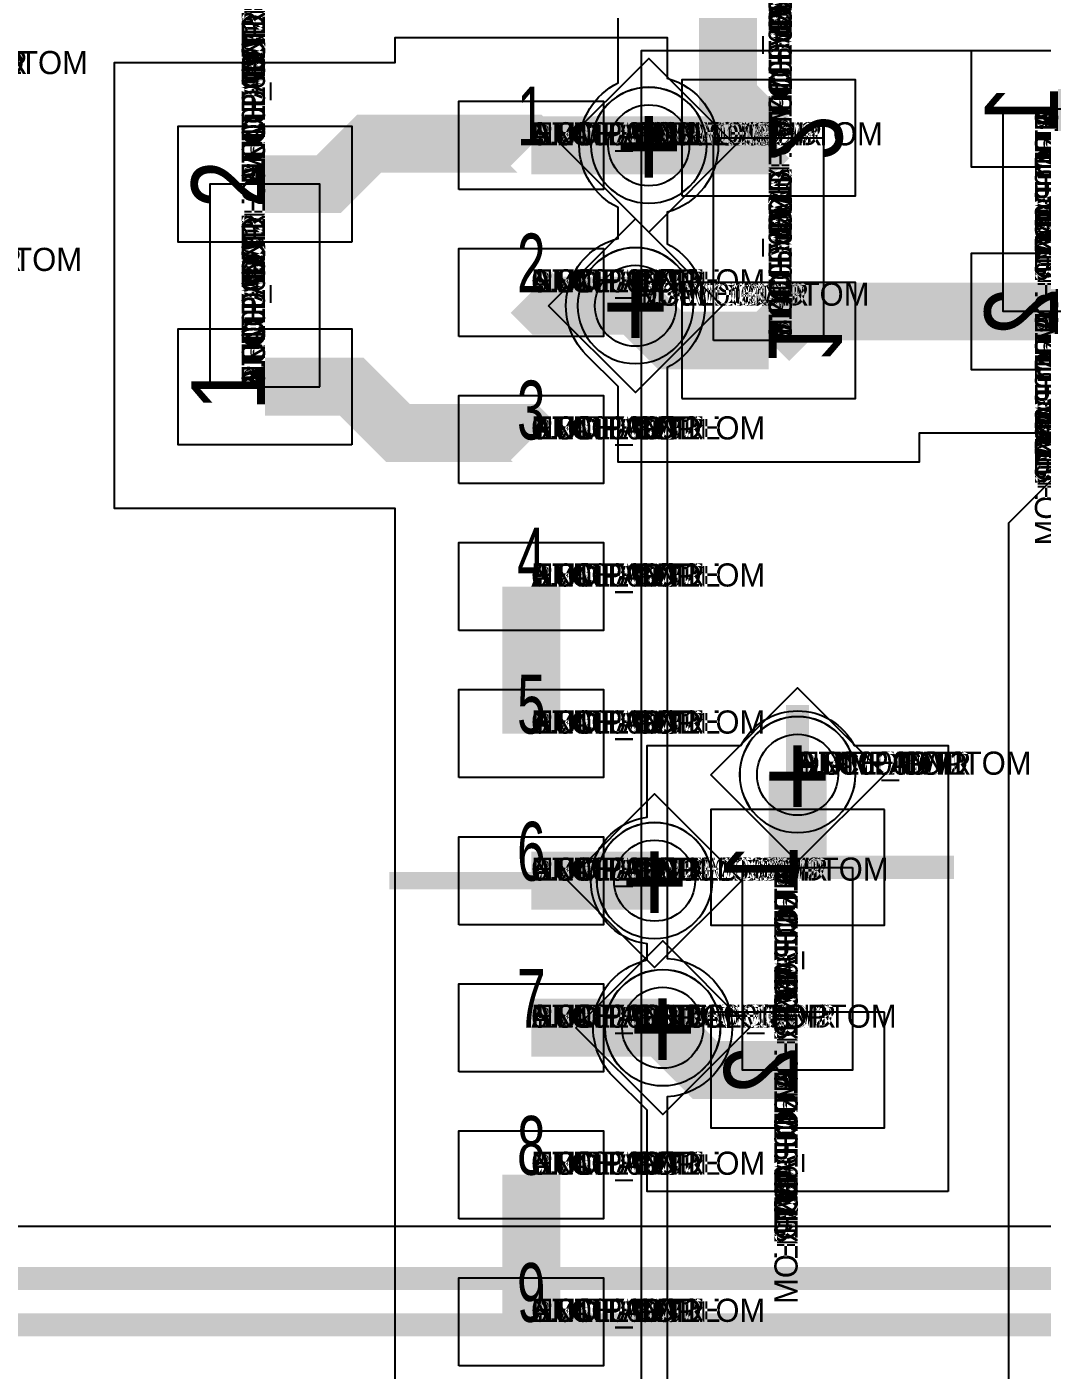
# Model space of a CAD drawing. Extents: x 0 to 323, y 0 to 320.
# Drawn here: x 60.11 to 68.88, y 242.41 to 254.01 of the extents above; entities that cross this region are included whole.
import ezdxf
from ezdxf.enums import TextEntityAlignment as Align

# ---------------------------------------------------------------- set-up
doc = ezdxf.new("R2010")
doc.units = 0
doc.header["$MEASUREMENT"] = 0
doc.layers.get('0').update_dxf_attribs({"linetype": 'CONTINUOUS'})
for name, color, linetype in [('CDN_FIGURES', 7, 'CONTINUOUS'), ('ETCH_BOTTOM', 7, 'CONTINUOUS'), ('ETCH_GND', 3, 'CONTINUOUS'), ('ETCH_INT1', 4, 'CONTINUOUS'), ('ETCH_INT2', 5, 'CONTINUOUS'), ('ETCH_PWR', 6, 'CONTINUOUS'), ('ETCH_TOP', 2, 'CONTINUOUS'), ('MANUFACTURING_NCLEGEND-1-6', 8, 'CONTINUOUS'), ('PACKAGE_GEOMETRY_ASSEMBLY_TOP', 11, 'CONTINUOUS'), ('PACKAGE_GEOMETRY_PIN_NUMBER', 9, 'CONTINUOUS')]:
    doc.layers.add(name, color=color, linetype=linetype)

# ---------------------------------------------------------------- blocks, each defined once
blk = doc.blocks.new('PAD_INFO')
for tag in ['SHAPE_TYPE', 'PAD_HEIGHT', 'PAD_LAYER', 'PAD_TYPE', 'PAD_WIDTH']:
    blk.add_attdef(tag, (0, 0), '', height=0.2)
at = {"flags": 2}
blk.add_attdef('CDN_TYPE', (0, 0), '', height=0.2, dxfattribs=at)
blk = doc.blocks.new('DRILL_INFO')
at = {"flags": 2}
blk.add_attdef('CDN_TYPE', (0, 0), '', height=0.2, dxfattribs=at)
for tag in ['FSHAPE', 'FCHAR', 'DRILL_HEIGHT', 'DIAMETER', 'PLATED', 'DRILL_WIDTH']:
    blk.add_attdef(tag, (0, 0), '', height=0.2)
blk = doc.blocks.new('VIA0700X0300')
at = {"layer": 'ETCH_BOTTOM'}
blk.add_circle((0, 0), 0.35, dxfattribs=at)
at = {"layer": 'ETCH_GND'}
blk.add_circle((0, 0), 0.35, dxfattribs=at)
at = {"layer": 'ETCH_INT1'}
blk.add_circle((0, 0), 0.35, dxfattribs=at)
at = {"layer": 'ETCH_INT2'}
blk.add_circle((0, 0), 0.35, dxfattribs=at)
at = {"layer": 'ETCH_PWR'}
blk.add_circle((0, 0), 0.35, dxfattribs=at)
at = {"layer": 'ETCH_TOP'}
blk.add_circle((0, 0), 0.35, dxfattribs=at)
ref = blk.add_blockref('PAD_INFO', (0, 0))
ref.add_attrib('PAD_LAYER', 'ETCH_TOP', (0, 0), dxfattribs={"height": 0.2})
ref.add_attrib('SHAPE_TYPE', 'NULL', (0, 0), dxfattribs={"height": 0.2})
ref.add_attrib('PAD_TYPE', 'ANTIPAD', (0, 0), dxfattribs={"height": 0.2})
ref.add_attrib('PAD_WIDTH', '0.000000', (0, 0), dxfattribs={"height": 0.2})
ref.add_attrib('PAD_HEIGHT', '0.000000', (0, 0), dxfattribs={"height": 0.2})
ref = blk.add_blockref('PAD_INFO', (0, 0))
ref.add_attrib('PAD_LAYER', 'ETCH_GND', (0, 0), dxfattribs={"height": 0.2})
ref.add_attrib('SHAPE_TYPE', 'NULL', (0, 0), dxfattribs={"height": 0.2})
ref.add_attrib('PAD_TYPE', 'ANTIPAD', (0, 0), dxfattribs={"height": 0.2})
ref.add_attrib('PAD_WIDTH', '0.000000', (0, 0), dxfattribs={"height": 0.2})
ref.add_attrib('PAD_HEIGHT', '0.000000', (0, 0), dxfattribs={"height": 0.2})
ref = blk.add_blockref('PAD_INFO', (0, 0))
ref.add_attrib('PAD_LAYER', 'ETCH_INT1', (0, 0), dxfattribs={"height": 0.2})
ref.add_attrib('SHAPE_TYPE', 'NULL', (0, 0), dxfattribs={"height": 0.2})
ref.add_attrib('PAD_TYPE', 'ANTIPAD', (0, 0), dxfattribs={"height": 0.2})
ref.add_attrib('PAD_WIDTH', '0.000000', (0, 0), dxfattribs={"height": 0.2})
ref.add_attrib('PAD_HEIGHT', '0.000000', (0, 0), dxfattribs={"height": 0.2})
ref = blk.add_blockref('PAD_INFO', (0, 0))
ref.add_attrib('PAD_LAYER', 'ETCH_INT2', (0, 0), dxfattribs={"height": 0.2})
ref.add_attrib('SHAPE_TYPE', 'NULL', (0, 0), dxfattribs={"height": 0.2})
ref.add_attrib('PAD_TYPE', 'ANTIPAD', (0, 0), dxfattribs={"height": 0.2})
ref.add_attrib('PAD_WIDTH', '0.000000', (0, 0), dxfattribs={"height": 0.2})
ref.add_attrib('PAD_HEIGHT', '0.000000', (0, 0), dxfattribs={"height": 0.2})
ref = blk.add_blockref('PAD_INFO', (0, 0))
ref.add_attrib('PAD_LAYER', 'ETCH_PWR', (0, 0), dxfattribs={"height": 0.2})
ref.add_attrib('SHAPE_TYPE', 'NULL', (0, 0), dxfattribs={"height": 0.2})
ref.add_attrib('PAD_TYPE', 'ANTIPAD', (0, 0), dxfattribs={"height": 0.2})
ref.add_attrib('PAD_WIDTH', '0.000000', (0, 0), dxfattribs={"height": 0.2})
ref.add_attrib('PAD_HEIGHT', '0.000000', (0, 0), dxfattribs={"height": 0.2})
ref = blk.add_blockref('PAD_INFO', (0, 0))
ref.add_attrib('PAD_LAYER', 'ETCH_BOTTOM', (0, 0), dxfattribs={"height": 0.2})
ref.add_attrib('SHAPE_TYPE', 'NULL', (0, 0), dxfattribs={"height": 0.2})
ref.add_attrib('PAD_TYPE', 'ANTIPAD', (0, 0), dxfattribs={"height": 0.2})
ref.add_attrib('PAD_WIDTH', '0.000000', (0, 0), dxfattribs={"height": 0.2})
ref.add_attrib('PAD_HEIGHT', '0.000000', (0, 0), dxfattribs={"height": 0.2})
ref = blk.add_blockref('PAD_INFO', (0, 0))
ref.add_attrib('PAD_LAYER', 'ETCH_TOP', (0, 0), dxfattribs={"height": 0.2})
ref.add_attrib('SHAPE_TYPE', 'NULL', (0, 0), dxfattribs={"height": 0.2})
ref.add_attrib('PAD_TYPE', 'THERMAL', (0, 0), dxfattribs={"height": 0.2})
ref.add_attrib('PAD_WIDTH', '0.000000', (0, 0), dxfattribs={"height": 0.2})
ref.add_attrib('PAD_HEIGHT', '0.000000', (0, 0), dxfattribs={"height": 0.2})
ref = blk.add_blockref('PAD_INFO', (0, 0))
ref.add_attrib('PAD_LAYER', 'ETCH_GND', (0, 0), dxfattribs={"height": 0.2})
ref.add_attrib('SHAPE_TYPE', 'NULL', (0, 0), dxfattribs={"height": 0.2})
ref.add_attrib('PAD_TYPE', 'THERMAL', (0, 0), dxfattribs={"height": 0.2})
ref.add_attrib('PAD_WIDTH', '0.000000', (0, 0), dxfattribs={"height": 0.2})
ref.add_attrib('PAD_HEIGHT', '0.000000', (0, 0), dxfattribs={"height": 0.2})
ref = blk.add_blockref('PAD_INFO', (0, 0))
ref.add_attrib('PAD_LAYER', 'ETCH_INT1', (0, 0), dxfattribs={"height": 0.2})
ref.add_attrib('SHAPE_TYPE', 'NULL', (0, 0), dxfattribs={"height": 0.2})
ref.add_attrib('PAD_TYPE', 'THERMAL', (0, 0), dxfattribs={"height": 0.2})
ref.add_attrib('PAD_WIDTH', '0.000000', (0, 0), dxfattribs={"height": 0.2})
ref.add_attrib('PAD_HEIGHT', '0.000000', (0, 0), dxfattribs={"height": 0.2})
ref = blk.add_blockref('PAD_INFO', (0, 0))
ref.add_attrib('PAD_LAYER', 'ETCH_INT2', (0, 0), dxfattribs={"height": 0.2})
ref.add_attrib('SHAPE_TYPE', 'NULL', (0, 0), dxfattribs={"height": 0.2})
ref.add_attrib('PAD_TYPE', 'THERMAL', (0, 0), dxfattribs={"height": 0.2})
ref.add_attrib('PAD_WIDTH', '0.000000', (0, 0), dxfattribs={"height": 0.2})
ref.add_attrib('PAD_HEIGHT', '0.000000', (0, 0), dxfattribs={"height": 0.2})
ref = blk.add_blockref('PAD_INFO', (0, 0))
ref.add_attrib('PAD_LAYER', 'ETCH_PWR', (0, 0), dxfattribs={"height": 0.2})
ref.add_attrib('SHAPE_TYPE', 'NULL', (0, 0), dxfattribs={"height": 0.2})
ref.add_attrib('PAD_TYPE', 'THERMAL', (0, 0), dxfattribs={"height": 0.2})
ref.add_attrib('PAD_WIDTH', '0.000000', (0, 0), dxfattribs={"height": 0.2})
ref.add_attrib('PAD_HEIGHT', '0.000000', (0, 0), dxfattribs={"height": 0.2})
ref = blk.add_blockref('PAD_INFO', (0, 0))
ref.add_attrib('PAD_LAYER', 'ETCH_BOTTOM', (0, 0), dxfattribs={"height": 0.2})
ref.add_attrib('SHAPE_TYPE', 'NULL', (0, 0), dxfattribs={"height": 0.2})
ref.add_attrib('PAD_TYPE', 'THERMAL', (0, 0), dxfattribs={"height": 0.2})
ref.add_attrib('PAD_WIDTH', '0.000000', (0, 0), dxfattribs={"height": 0.2})
ref.add_attrib('PAD_HEIGHT', '0.000000', (0, 0), dxfattribs={"height": 0.2})
ref = blk.add_blockref('PAD_INFO', (0, 0))
ref.add_attrib('PAD_LAYER', 'ETCH_TOP', (0, 0), dxfattribs={"height": 0.2})
ref.add_attrib('SHAPE_TYPE', 'CIRCLE', (0, 0), dxfattribs={"height": 0.2})
ref.add_attrib('PAD_TYPE', 'REGULAR', (0, 0), dxfattribs={"height": 0.2})
ref.add_attrib('PAD_WIDTH', '0.700000', (0, 0), dxfattribs={"height": 0.2})
ref.add_attrib('PAD_HEIGHT', '0.700000', (0, 0), dxfattribs={"height": 0.2})
ref = blk.add_blockref('PAD_INFO', (0, 0))
ref.add_attrib('PAD_LAYER', 'ETCH_GND', (0, 0), dxfattribs={"height": 0.2})
ref.add_attrib('SHAPE_TYPE', 'CIRCLE', (0, 0), dxfattribs={"height": 0.2})
ref.add_attrib('PAD_TYPE', 'REGULAR', (0, 0), dxfattribs={"height": 0.2})
ref.add_attrib('PAD_WIDTH', '0.700000', (0, 0), dxfattribs={"height": 0.2})
ref.add_attrib('PAD_HEIGHT', '0.700000', (0, 0), dxfattribs={"height": 0.2})
ref = blk.add_blockref('PAD_INFO', (0, 0))
ref.add_attrib('PAD_LAYER', 'ETCH_INT1', (0, 0), dxfattribs={"height": 0.2})
ref.add_attrib('SHAPE_TYPE', 'CIRCLE', (0, 0), dxfattribs={"height": 0.2})
ref.add_attrib('PAD_TYPE', 'REGULAR', (0, 0), dxfattribs={"height": 0.2})
ref.add_attrib('PAD_WIDTH', '0.700000', (0, 0), dxfattribs={"height": 0.2})
ref.add_attrib('PAD_HEIGHT', '0.700000', (0, 0), dxfattribs={"height": 0.2})
ref = blk.add_blockref('PAD_INFO', (0, 0))
ref.add_attrib('PAD_LAYER', 'ETCH_INT2', (0, 0), dxfattribs={"height": 0.2})
ref.add_attrib('SHAPE_TYPE', 'CIRCLE', (0, 0), dxfattribs={"height": 0.2})
ref.add_attrib('PAD_TYPE', 'REGULAR', (0, 0), dxfattribs={"height": 0.2})
ref.add_attrib('PAD_WIDTH', '0.700000', (0, 0), dxfattribs={"height": 0.2})
ref.add_attrib('PAD_HEIGHT', '0.700000', (0, 0), dxfattribs={"height": 0.2})
ref = blk.add_blockref('PAD_INFO', (0, 0))
ref.add_attrib('PAD_LAYER', 'ETCH_PWR', (0, 0), dxfattribs={"height": 0.2})
ref.add_attrib('SHAPE_TYPE', 'CIRCLE', (0, 0), dxfattribs={"height": 0.2})
ref.add_attrib('PAD_TYPE', 'REGULAR', (0, 0), dxfattribs={"height": 0.2})
ref.add_attrib('PAD_WIDTH', '0.700000', (0, 0), dxfattribs={"height": 0.2})
ref.add_attrib('PAD_HEIGHT', '0.700000', (0, 0), dxfattribs={"height": 0.2})
ref = blk.add_blockref('PAD_INFO', (0, 0))
ref.add_attrib('PAD_LAYER', 'ETCH_BOTTOM', (0, 0), dxfattribs={"height": 0.2})
ref.add_attrib('SHAPE_TYPE', 'CIRCLE', (0, 0), dxfattribs={"height": 0.2})
ref.add_attrib('PAD_TYPE', 'REGULAR', (0, 0), dxfattribs={"height": 0.2})
ref.add_attrib('PAD_WIDTH', '0.700000', (0, 0), dxfattribs={"height": 0.2})
ref.add_attrib('PAD_HEIGHT', '0.700000', (0, 0), dxfattribs={"height": 0.2})
ref = blk.add_blockref('DRILL_INFO', (0, 0))
ref.add_attrib('DIAMETER', '0.300000', (0, 0), dxfattribs={"height": 0.2})
ref.add_attrib('PLATED', 'PLATED', (0, 0), dxfattribs={"height": 0.2})
ref.add_attrib('FSHAPE', 'DIAMOND', (0, 0), dxfattribs={"height": 0.2})
ref.add_attrib('FCHAR', '+', (0, 0), dxfattribs={"height": 0.2})
ref.add_attrib('DRILL_WIDTH', '1.500000', (0, 0), dxfattribs={"height": 0.2})
ref.add_attrib('DRILL_HEIGHT', '1.500000', (0, 0), dxfattribs={"height": 0.2})
for tag in ['CDN_TYPE', 'PIN']:
    blk.add_attdef(tag, (0, 0), '', height=0.2)
at = {"flags": 2}
for tag in ['PSTKNAME', 'BBV']:
    blk.add_attdef(tag, (0, 0), '', height=0.2, dxfattribs=at)
blk = doc.blocks.new('FIGURE_DIAMOND')
at = {"layer": 'CDN_FIGURES'}
blk.add_lwpolyline([(-0.5, 0), (0, 0.5), (0.5, 0), (0, -0.5)], close=True, dxfattribs=at)
blk = doc.blocks.new('RC1000X1500TS')
at = {"layer": 'ETCH_TOP'}
blk.add_lwpolyline([(-0.5, -0.75), (-0.5, 0.75), (0.5, 0.75), (0.5, -0.75)], close=True, dxfattribs=at)
ref = blk.add_blockref('PAD_INFO', (0, 0))
ref.add_attrib('PAD_LAYER', 'ETCH_TOP', (0, 0), dxfattribs={"height": 0.2})
ref.add_attrib('SHAPE_TYPE', 'NULL', (0, 0), dxfattribs={"height": 0.2})
ref.add_attrib('PAD_TYPE', 'ANTIPAD', (0, 0), dxfattribs={"height": 0.2})
ref.add_attrib('PAD_WIDTH', '0.000000', (0, 0), dxfattribs={"height": 0.2})
ref.add_attrib('PAD_HEIGHT', '0.000000', (0, 0), dxfattribs={"height": 0.2})
ref = blk.add_blockref('PAD_INFO', (0, 0))
ref.add_attrib('PAD_LAYER', 'ETCH_GND', (0, 0), dxfattribs={"height": 0.2})
ref.add_attrib('SHAPE_TYPE', 'NULL', (0, 0), dxfattribs={"height": 0.2})
ref.add_attrib('PAD_TYPE', 'ANTIPAD', (0, 0), dxfattribs={"height": 0.2})
ref.add_attrib('PAD_WIDTH', '0.000000', (0, 0), dxfattribs={"height": 0.2})
ref.add_attrib('PAD_HEIGHT', '0.000000', (0, 0), dxfattribs={"height": 0.2})
ref = blk.add_blockref('PAD_INFO', (0, 0))
ref.add_attrib('PAD_LAYER', 'ETCH_INT1', (0, 0), dxfattribs={"height": 0.2})
ref.add_attrib('SHAPE_TYPE', 'NULL', (0, 0), dxfattribs={"height": 0.2})
ref.add_attrib('PAD_TYPE', 'ANTIPAD', (0, 0), dxfattribs={"height": 0.2})
ref.add_attrib('PAD_WIDTH', '0.000000', (0, 0), dxfattribs={"height": 0.2})
ref.add_attrib('PAD_HEIGHT', '0.000000', (0, 0), dxfattribs={"height": 0.2})
ref = blk.add_blockref('PAD_INFO', (0, 0))
ref.add_attrib('PAD_LAYER', 'ETCH_INT2', (0, 0), dxfattribs={"height": 0.2})
ref.add_attrib('SHAPE_TYPE', 'NULL', (0, 0), dxfattribs={"height": 0.2})
ref.add_attrib('PAD_TYPE', 'ANTIPAD', (0, 0), dxfattribs={"height": 0.2})
ref.add_attrib('PAD_WIDTH', '0.000000', (0, 0), dxfattribs={"height": 0.2})
ref.add_attrib('PAD_HEIGHT', '0.000000', (0, 0), dxfattribs={"height": 0.2})
ref = blk.add_blockref('PAD_INFO', (0, 0))
ref.add_attrib('PAD_LAYER', 'ETCH_PWR', (0, 0), dxfattribs={"height": 0.2})
ref.add_attrib('SHAPE_TYPE', 'NULL', (0, 0), dxfattribs={"height": 0.2})
ref.add_attrib('PAD_TYPE', 'ANTIPAD', (0, 0), dxfattribs={"height": 0.2})
ref.add_attrib('PAD_WIDTH', '0.000000', (0, 0), dxfattribs={"height": 0.2})
ref.add_attrib('PAD_HEIGHT', '0.000000', (0, 0), dxfattribs={"height": 0.2})
ref = blk.add_blockref('PAD_INFO', (0, 0))
ref.add_attrib('PAD_LAYER', 'ETCH_BOTTOM', (0, 0), dxfattribs={"height": 0.2})
ref.add_attrib('SHAPE_TYPE', 'NULL', (0, 0), dxfattribs={"height": 0.2})
ref.add_attrib('PAD_TYPE', 'ANTIPAD', (0, 0), dxfattribs={"height": 0.2})
ref.add_attrib('PAD_WIDTH', '0.000000', (0, 0), dxfattribs={"height": 0.2})
ref.add_attrib('PAD_HEIGHT', '0.000000', (0, 0), dxfattribs={"height": 0.2})
ref = blk.add_blockref('PAD_INFO', (0, 0))
ref.add_attrib('PAD_LAYER', 'ETCH_TOP', (0, 0), dxfattribs={"height": 0.2})
ref.add_attrib('SHAPE_TYPE', 'NULL', (0, 0), dxfattribs={"height": 0.2})
ref.add_attrib('PAD_TYPE', 'THERMAL', (0, 0), dxfattribs={"height": 0.2})
ref.add_attrib('PAD_WIDTH', '0.000000', (0, 0), dxfattribs={"height": 0.2})
ref.add_attrib('PAD_HEIGHT', '0.000000', (0, 0), dxfattribs={"height": 0.2})
ref = blk.add_blockref('PAD_INFO', (0, 0))
ref.add_attrib('PAD_LAYER', 'ETCH_GND', (0, 0), dxfattribs={"height": 0.2})
ref.add_attrib('SHAPE_TYPE', 'NULL', (0, 0), dxfattribs={"height": 0.2})
ref.add_attrib('PAD_TYPE', 'THERMAL', (0, 0), dxfattribs={"height": 0.2})
ref.add_attrib('PAD_WIDTH', '0.000000', (0, 0), dxfattribs={"height": 0.2})
ref.add_attrib('PAD_HEIGHT', '0.000000', (0, 0), dxfattribs={"height": 0.2})
ref = blk.add_blockref('PAD_INFO', (0, 0))
ref.add_attrib('PAD_LAYER', 'ETCH_INT1', (0, 0), dxfattribs={"height": 0.2})
ref.add_attrib('SHAPE_TYPE', 'NULL', (0, 0), dxfattribs={"height": 0.2})
ref.add_attrib('PAD_TYPE', 'THERMAL', (0, 0), dxfattribs={"height": 0.2})
ref.add_attrib('PAD_WIDTH', '0.000000', (0, 0), dxfattribs={"height": 0.2})
ref.add_attrib('PAD_HEIGHT', '0.000000', (0, 0), dxfattribs={"height": 0.2})
ref = blk.add_blockref('PAD_INFO', (0, 0))
ref.add_attrib('PAD_LAYER', 'ETCH_INT2', (0, 0), dxfattribs={"height": 0.2})
ref.add_attrib('SHAPE_TYPE', 'NULL', (0, 0), dxfattribs={"height": 0.2})
ref.add_attrib('PAD_TYPE', 'THERMAL', (0, 0), dxfattribs={"height": 0.2})
ref.add_attrib('PAD_WIDTH', '0.000000', (0, 0), dxfattribs={"height": 0.2})
ref.add_attrib('PAD_HEIGHT', '0.000000', (0, 0), dxfattribs={"height": 0.2})
ref = blk.add_blockref('PAD_INFO', (0, 0))
ref.add_attrib('PAD_LAYER', 'ETCH_PWR', (0, 0), dxfattribs={"height": 0.2})
ref.add_attrib('SHAPE_TYPE', 'NULL', (0, 0), dxfattribs={"height": 0.2})
ref.add_attrib('PAD_TYPE', 'THERMAL', (0, 0), dxfattribs={"height": 0.2})
ref.add_attrib('PAD_WIDTH', '0.000000', (0, 0), dxfattribs={"height": 0.2})
ref.add_attrib('PAD_HEIGHT', '0.000000', (0, 0), dxfattribs={"height": 0.2})
ref = blk.add_blockref('PAD_INFO', (0, 0))
ref.add_attrib('PAD_LAYER', 'ETCH_BOTTOM', (0, 0), dxfattribs={"height": 0.2})
ref.add_attrib('SHAPE_TYPE', 'NULL', (0, 0), dxfattribs={"height": 0.2})
ref.add_attrib('PAD_TYPE', 'THERMAL', (0, 0), dxfattribs={"height": 0.2})
ref.add_attrib('PAD_WIDTH', '0.000000', (0, 0), dxfattribs={"height": 0.2})
ref.add_attrib('PAD_HEIGHT', '0.000000', (0, 0), dxfattribs={"height": 0.2})
ref = blk.add_blockref('PAD_INFO', (0, 0))
ref.add_attrib('PAD_LAYER', 'ETCH_GND', (0, 0), dxfattribs={"height": 0.2})
ref.add_attrib('SHAPE_TYPE', 'NULL', (0, 0), dxfattribs={"height": 0.2})
ref.add_attrib('PAD_TYPE', 'REGULAR', (0, 0), dxfattribs={"height": 0.2})
ref.add_attrib('PAD_WIDTH', '0.000000', (0, 0), dxfattribs={"height": 0.2})
ref.add_attrib('PAD_HEIGHT', '0.000000', (0, 0), dxfattribs={"height": 0.2})
ref = blk.add_blockref('PAD_INFO', (0, 0))
ref.add_attrib('PAD_LAYER', 'ETCH_INT1', (0, 0), dxfattribs={"height": 0.2})
ref.add_attrib('SHAPE_TYPE', 'NULL', (0, 0), dxfattribs={"height": 0.2})
ref.add_attrib('PAD_TYPE', 'REGULAR', (0, 0), dxfattribs={"height": 0.2})
ref.add_attrib('PAD_WIDTH', '0.000000', (0, 0), dxfattribs={"height": 0.2})
ref.add_attrib('PAD_HEIGHT', '0.000000', (0, 0), dxfattribs={"height": 0.2})
ref = blk.add_blockref('PAD_INFO', (0, 0))
ref.add_attrib('PAD_LAYER', 'ETCH_INT2', (0, 0), dxfattribs={"height": 0.2})
ref.add_attrib('SHAPE_TYPE', 'NULL', (0, 0), dxfattribs={"height": 0.2})
ref.add_attrib('PAD_TYPE', 'REGULAR', (0, 0), dxfattribs={"height": 0.2})
ref.add_attrib('PAD_WIDTH', '0.000000', (0, 0), dxfattribs={"height": 0.2})
ref.add_attrib('PAD_HEIGHT', '0.000000', (0, 0), dxfattribs={"height": 0.2})
ref = blk.add_blockref('PAD_INFO', (0, 0))
ref.add_attrib('PAD_LAYER', 'ETCH_PWR', (0, 0), dxfattribs={"height": 0.2})
ref.add_attrib('SHAPE_TYPE', 'NULL', (0, 0), dxfattribs={"height": 0.2})
ref.add_attrib('PAD_TYPE', 'REGULAR', (0, 0), dxfattribs={"height": 0.2})
ref.add_attrib('PAD_WIDTH', '0.000000', (0, 0), dxfattribs={"height": 0.2})
ref.add_attrib('PAD_HEIGHT', '0.000000', (0, 0), dxfattribs={"height": 0.2})
ref = blk.add_blockref('PAD_INFO', (0, 0))
ref.add_attrib('PAD_LAYER', 'ETCH_BOTTOM', (0, 0), dxfattribs={"height": 0.2})
ref.add_attrib('SHAPE_TYPE', 'NULL', (0, 0), dxfattribs={"height": 0.2})
ref.add_attrib('PAD_TYPE', 'REGULAR', (0, 0), dxfattribs={"height": 0.2})
ref.add_attrib('PAD_WIDTH', '0.000000', (0, 0), dxfattribs={"height": 0.2})
ref.add_attrib('PAD_HEIGHT', '0.000000', (0, 0), dxfattribs={"height": 0.2})
ref = blk.add_blockref('DRILL_INFO', (0, 0))
ref.add_attrib('DIAMETER', '0.000000', (0, 0), dxfattribs={"height": 0.2})
ref.add_attrib('PLATED', 'PLATED', (0, 0), dxfattribs={"height": 0.2})
ref.add_attrib('FSHAPE', 'NULL', (0, 0), dxfattribs={"height": 0.2})
ref.add_attrib('DRILL_WIDTH', '0.000000', (0, 0), dxfattribs={"height": 0.2})
ref.add_attrib('DRILL_HEIGHT', '0.000000', (0, 0), dxfattribs={"height": 0.2})
ref = blk.add_blockref('PAD_INFO', (0, 0))
ref.add_attrib('PAD_LAYER', 'ETCH_TOP', (0, 0), dxfattribs={"height": 0.2})
ref.add_attrib('SHAPE_TYPE', 'RECTANGLE', (0, 0), dxfattribs={"height": 0.2})
ref.add_attrib('PAD_TYPE', 'REGULAR', (0, 0), dxfattribs={"height": 0.2})
ref.add_attrib('PAD_WIDTH', '1.000000', (0, 0), dxfattribs={"height": 0.2})
ref.add_attrib('PAD_HEIGHT', '1.500000', (0, 0), dxfattribs={"height": 0.2})
for tag in ['CDN_TYPE', 'PIN']:
    blk.add_attdef(tag, (0, 0), '', height=0.2)
at = {"flags": 2}
for tag in ['PSTKNAME', 'BBV']:
    blk.add_attdef(tag, (0, 0), '', height=0.2, dxfattribs=at)
blk = doc.blocks.new('F56')
at = {"layer": 'PACKAGE_GEOMETRY_ASSEMBLY_TOP'}
blk.add_lwpolyline([(0, -0.475), (1.75, -0.475), (1.75, 0.475), (0, 0.475)], close=True, dxfattribs=at)
at = {"layer": 'ETCH_TOP'}
ref = blk.add_blockref('RC1000X1500TS', (0, 0), dxfattribs=at)
ref.add_attrib('CDN_TYPE', 'PIN', (0, 0), dxfattribs={"height": 0.2})
ref.add_attrib('PIN', '1', (0, 0), dxfattribs={"height": 0.2})
ref = blk.add_blockref('RC1000X1500TS', (1.75, 0), dxfattribs=at)
ref.add_attrib('CDN_TYPE', 'PIN', (0, 0), dxfattribs={"height": 0.2})
ref.add_attrib('PIN', '2', (0, 0), dxfattribs={"height": 0.2})
at = {"flags": 2}
for tag in ['SYMBOL_TYPE', 'CDN_TYPE', 'REFDES']:
    blk.add_attdef(tag, (0, 0), '', height=0.2, dxfattribs=at)
blk = doc.blocks.new('RC1250X0760TS')
at = {"layer": 'ETCH_TOP'}
blk.add_lwpolyline([(-0.625, -0.38), (-0.625, 0.38), (0.625, 0.38), (0.625, -0.38)], close=True, dxfattribs=at)
ref = blk.add_blockref('PAD_INFO', (0, 0))
ref.add_attrib('PAD_LAYER', 'ETCH_TOP', (0, 0), dxfattribs={"height": 0.2})
ref.add_attrib('SHAPE_TYPE', 'NULL', (0, 0), dxfattribs={"height": 0.2})
ref.add_attrib('PAD_TYPE', 'ANTIPAD', (0, 0), dxfattribs={"height": 0.2})
ref.add_attrib('PAD_WIDTH', '0.000000', (0, 0), dxfattribs={"height": 0.2})
ref.add_attrib('PAD_HEIGHT', '0.000000', (0, 0), dxfattribs={"height": 0.2})
ref = blk.add_blockref('PAD_INFO', (0, 0))
ref.add_attrib('PAD_LAYER', 'ETCH_GND', (0, 0), dxfattribs={"height": 0.2})
ref.add_attrib('SHAPE_TYPE', 'NULL', (0, 0), dxfattribs={"height": 0.2})
ref.add_attrib('PAD_TYPE', 'ANTIPAD', (0, 0), dxfattribs={"height": 0.2})
ref.add_attrib('PAD_WIDTH', '0.000000', (0, 0), dxfattribs={"height": 0.2})
ref.add_attrib('PAD_HEIGHT', '0.000000', (0, 0), dxfattribs={"height": 0.2})
ref = blk.add_blockref('PAD_INFO', (0, 0))
ref.add_attrib('PAD_LAYER', 'ETCH_INT1', (0, 0), dxfattribs={"height": 0.2})
ref.add_attrib('SHAPE_TYPE', 'NULL', (0, 0), dxfattribs={"height": 0.2})
ref.add_attrib('PAD_TYPE', 'ANTIPAD', (0, 0), dxfattribs={"height": 0.2})
ref.add_attrib('PAD_WIDTH', '0.000000', (0, 0), dxfattribs={"height": 0.2})
ref.add_attrib('PAD_HEIGHT', '0.000000', (0, 0), dxfattribs={"height": 0.2})
ref = blk.add_blockref('PAD_INFO', (0, 0))
ref.add_attrib('PAD_LAYER', 'ETCH_INT2', (0, 0), dxfattribs={"height": 0.2})
ref.add_attrib('SHAPE_TYPE', 'NULL', (0, 0), dxfattribs={"height": 0.2})
ref.add_attrib('PAD_TYPE', 'ANTIPAD', (0, 0), dxfattribs={"height": 0.2})
ref.add_attrib('PAD_WIDTH', '0.000000', (0, 0), dxfattribs={"height": 0.2})
ref.add_attrib('PAD_HEIGHT', '0.000000', (0, 0), dxfattribs={"height": 0.2})
ref = blk.add_blockref('PAD_INFO', (0, 0))
ref.add_attrib('PAD_LAYER', 'ETCH_PWR', (0, 0), dxfattribs={"height": 0.2})
ref.add_attrib('SHAPE_TYPE', 'NULL', (0, 0), dxfattribs={"height": 0.2})
ref.add_attrib('PAD_TYPE', 'ANTIPAD', (0, 0), dxfattribs={"height": 0.2})
ref.add_attrib('PAD_WIDTH', '0.000000', (0, 0), dxfattribs={"height": 0.2})
ref.add_attrib('PAD_HEIGHT', '0.000000', (0, 0), dxfattribs={"height": 0.2})
ref = blk.add_blockref('PAD_INFO', (0, 0))
ref.add_attrib('PAD_LAYER', 'ETCH_BOTTOM', (0, 0), dxfattribs={"height": 0.2})
ref.add_attrib('SHAPE_TYPE', 'NULL', (0, 0), dxfattribs={"height": 0.2})
ref.add_attrib('PAD_TYPE', 'ANTIPAD', (0, 0), dxfattribs={"height": 0.2})
ref.add_attrib('PAD_WIDTH', '0.000000', (0, 0), dxfattribs={"height": 0.2})
ref.add_attrib('PAD_HEIGHT', '0.000000', (0, 0), dxfattribs={"height": 0.2})
ref = blk.add_blockref('PAD_INFO', (0, 0))
ref.add_attrib('PAD_LAYER', 'ETCH_TOP', (0, 0), dxfattribs={"height": 0.2})
ref.add_attrib('SHAPE_TYPE', 'NULL', (0, 0), dxfattribs={"height": 0.2})
ref.add_attrib('PAD_TYPE', 'THERMAL', (0, 0), dxfattribs={"height": 0.2})
ref.add_attrib('PAD_WIDTH', '0.000000', (0, 0), dxfattribs={"height": 0.2})
ref.add_attrib('PAD_HEIGHT', '0.000000', (0, 0), dxfattribs={"height": 0.2})
ref = blk.add_blockref('PAD_INFO', (0, 0))
ref.add_attrib('PAD_LAYER', 'ETCH_GND', (0, 0), dxfattribs={"height": 0.2})
ref.add_attrib('SHAPE_TYPE', 'NULL', (0, 0), dxfattribs={"height": 0.2})
ref.add_attrib('PAD_TYPE', 'THERMAL', (0, 0), dxfattribs={"height": 0.2})
ref.add_attrib('PAD_WIDTH', '0.000000', (0, 0), dxfattribs={"height": 0.2})
ref.add_attrib('PAD_HEIGHT', '0.000000', (0, 0), dxfattribs={"height": 0.2})
ref = blk.add_blockref('PAD_INFO', (0, 0))
ref.add_attrib('PAD_LAYER', 'ETCH_INT1', (0, 0), dxfattribs={"height": 0.2})
ref.add_attrib('SHAPE_TYPE', 'NULL', (0, 0), dxfattribs={"height": 0.2})
ref.add_attrib('PAD_TYPE', 'THERMAL', (0, 0), dxfattribs={"height": 0.2})
ref.add_attrib('PAD_WIDTH', '0.000000', (0, 0), dxfattribs={"height": 0.2})
ref.add_attrib('PAD_HEIGHT', '0.000000', (0, 0), dxfattribs={"height": 0.2})
ref = blk.add_blockref('PAD_INFO', (0, 0))
ref.add_attrib('PAD_LAYER', 'ETCH_INT2', (0, 0), dxfattribs={"height": 0.2})
ref.add_attrib('SHAPE_TYPE', 'NULL', (0, 0), dxfattribs={"height": 0.2})
ref.add_attrib('PAD_TYPE', 'THERMAL', (0, 0), dxfattribs={"height": 0.2})
ref.add_attrib('PAD_WIDTH', '0.000000', (0, 0), dxfattribs={"height": 0.2})
ref.add_attrib('PAD_HEIGHT', '0.000000', (0, 0), dxfattribs={"height": 0.2})
ref = blk.add_blockref('PAD_INFO', (0, 0))
ref.add_attrib('PAD_LAYER', 'ETCH_PWR', (0, 0), dxfattribs={"height": 0.2})
ref.add_attrib('SHAPE_TYPE', 'NULL', (0, 0), dxfattribs={"height": 0.2})
ref.add_attrib('PAD_TYPE', 'THERMAL', (0, 0), dxfattribs={"height": 0.2})
ref.add_attrib('PAD_WIDTH', '0.000000', (0, 0), dxfattribs={"height": 0.2})
ref.add_attrib('PAD_HEIGHT', '0.000000', (0, 0), dxfattribs={"height": 0.2})
ref = blk.add_blockref('PAD_INFO', (0, 0))
ref.add_attrib('PAD_LAYER', 'ETCH_BOTTOM', (0, 0), dxfattribs={"height": 0.2})
ref.add_attrib('SHAPE_TYPE', 'NULL', (0, 0), dxfattribs={"height": 0.2})
ref.add_attrib('PAD_TYPE', 'THERMAL', (0, 0), dxfattribs={"height": 0.2})
ref.add_attrib('PAD_WIDTH', '0.000000', (0, 0), dxfattribs={"height": 0.2})
ref.add_attrib('PAD_HEIGHT', '0.000000', (0, 0), dxfattribs={"height": 0.2})
ref = blk.add_blockref('PAD_INFO', (0, 0))
ref.add_attrib('PAD_LAYER', 'ETCH_TOP', (0, 0), dxfattribs={"height": 0.2})
ref.add_attrib('SHAPE_TYPE', 'RECTANGLE', (0, 0), dxfattribs={"height": 0.2})
ref.add_attrib('PAD_TYPE', 'REGULAR', (0, 0), dxfattribs={"height": 0.2})
ref.add_attrib('PAD_WIDTH', '1.250000', (0, 0), dxfattribs={"height": 0.2})
ref.add_attrib('PAD_HEIGHT', '0.760000', (0, 0), dxfattribs={"height": 0.2})
ref = blk.add_blockref('PAD_INFO', (0, 0))
ref.add_attrib('PAD_LAYER', 'ETCH_GND', (0, 0), dxfattribs={"height": 0.2})
ref.add_attrib('SHAPE_TYPE', 'NULL', (0, 0), dxfattribs={"height": 0.2})
ref.add_attrib('PAD_TYPE', 'REGULAR', (0, 0), dxfattribs={"height": 0.2})
ref.add_attrib('PAD_WIDTH', '0.000000', (0, 0), dxfattribs={"height": 0.2})
ref.add_attrib('PAD_HEIGHT', '0.000000', (0, 0), dxfattribs={"height": 0.2})
ref = blk.add_blockref('PAD_INFO', (0, 0))
ref.add_attrib('PAD_LAYER', 'ETCH_INT1', (0, 0), dxfattribs={"height": 0.2})
ref.add_attrib('SHAPE_TYPE', 'NULL', (0, 0), dxfattribs={"height": 0.2})
ref.add_attrib('PAD_TYPE', 'REGULAR', (0, 0), dxfattribs={"height": 0.2})
ref.add_attrib('PAD_WIDTH', '0.000000', (0, 0), dxfattribs={"height": 0.2})
ref.add_attrib('PAD_HEIGHT', '0.000000', (0, 0), dxfattribs={"height": 0.2})
ref = blk.add_blockref('PAD_INFO', (0, 0))
ref.add_attrib('PAD_LAYER', 'ETCH_INT2', (0, 0), dxfattribs={"height": 0.2})
ref.add_attrib('SHAPE_TYPE', 'NULL', (0, 0), dxfattribs={"height": 0.2})
ref.add_attrib('PAD_TYPE', 'REGULAR', (0, 0), dxfattribs={"height": 0.2})
ref.add_attrib('PAD_WIDTH', '0.000000', (0, 0), dxfattribs={"height": 0.2})
ref.add_attrib('PAD_HEIGHT', '0.000000', (0, 0), dxfattribs={"height": 0.2})
ref = blk.add_blockref('PAD_INFO', (0, 0))
ref.add_attrib('PAD_LAYER', 'ETCH_PWR', (0, 0), dxfattribs={"height": 0.2})
ref.add_attrib('SHAPE_TYPE', 'NULL', (0, 0), dxfattribs={"height": 0.2})
ref.add_attrib('PAD_TYPE', 'REGULAR', (0, 0), dxfattribs={"height": 0.2})
ref.add_attrib('PAD_WIDTH', '0.000000', (0, 0), dxfattribs={"height": 0.2})
ref.add_attrib('PAD_HEIGHT', '0.000000', (0, 0), dxfattribs={"height": 0.2})
ref = blk.add_blockref('PAD_INFO', (0, 0))
ref.add_attrib('PAD_LAYER', 'ETCH_BOTTOM', (0, 0), dxfattribs={"height": 0.2})
ref.add_attrib('SHAPE_TYPE', 'NULL', (0, 0), dxfattribs={"height": 0.2})
ref.add_attrib('PAD_TYPE', 'REGULAR', (0, 0), dxfattribs={"height": 0.2})
ref.add_attrib('PAD_WIDTH', '0.000000', (0, 0), dxfattribs={"height": 0.2})
ref.add_attrib('PAD_HEIGHT', '0.000000', (0, 0), dxfattribs={"height": 0.2})
ref = blk.add_blockref('DRILL_INFO', (0, 0))
ref.add_attrib('DIAMETER', '0.000000', (0, 0), dxfattribs={"height": 0.2})
ref.add_attrib('PLATED', 'PLATED', (0, 0), dxfattribs={"height": 0.2})
ref.add_attrib('FSHAPE', 'NULL', (0, 0), dxfattribs={"height": 0.2})
ref.add_attrib('DRILL_WIDTH', '0.000000', (0, 0), dxfattribs={"height": 0.2})
ref.add_attrib('DRILL_HEIGHT', '0.000000', (0, 0), dxfattribs={"height": 0.2})
for tag in ['CDN_TYPE', 'PIN']:
    blk.add_attdef(tag, (0, 0), '', height=0.2)
at = {"flags": 2}
for tag in ['PSTKNAME', 'BBV']:
    blk.add_attdef(tag, (0, 0), '', height=0.2, dxfattribs=at)
blk = doc.blocks.new('SO-24W')
at = {"layer": 'PACKAGE_GEOMETRY_ASSEMBLY_TOP'}
blk.add_lwpolyline([(-3.8, -7.8), (3.8, -7.8), (3.8, 7.8), (-3.8, 7.8)], close=True, dxfattribs=at)
at = {"layer": 'ETCH_TOP'}
ref = blk.add_blockref('RC1250X0760TS', (-4.75, 6.985), dxfattribs=at)
ref.add_attrib('CDN_TYPE', 'PIN', (0, 0), dxfattribs={"height": 0.2})
ref.add_attrib('PIN', '1', (0, 0), dxfattribs={"height": 0.2})
ref = blk.add_blockref('RC1250X0760TS', (-4.75, 5.715), dxfattribs=at)
ref.add_attrib('CDN_TYPE', 'PIN', (0, 0), dxfattribs={"height": 0.2})
ref.add_attrib('PIN', '2', (0, 0), dxfattribs={"height": 0.2})
ref = blk.add_blockref('RC1250X0760TS', (-4.75, 4.445), dxfattribs=at)
ref.add_attrib('CDN_TYPE', 'PIN', (0, 0), dxfattribs={"height": 0.2})
ref.add_attrib('PIN', '3', (0, 0), dxfattribs={"height": 0.2})
ref = blk.add_blockref('RC1250X0760TS', (-4.75, 3.175), dxfattribs=at)
ref.add_attrib('CDN_TYPE', 'PIN', (0, 0), dxfattribs={"height": 0.2})
ref.add_attrib('PIN', '4', (0, 0), dxfattribs={"height": 0.2})
ref = blk.add_blockref('RC1250X0760TS', (-4.75, 1.905), dxfattribs=at)
ref.add_attrib('CDN_TYPE', 'PIN', (0, 0), dxfattribs={"height": 0.2})
ref.add_attrib('PIN', '5', (0, 0), dxfattribs={"height": 0.2})
ref = blk.add_blockref('RC1250X0760TS', (-4.75, 0.635), dxfattribs=at)
ref.add_attrib('CDN_TYPE', 'PIN', (0, 0), dxfattribs={"height": 0.2})
ref.add_attrib('PIN', '6', (0, 0), dxfattribs={"height": 0.2})
ref = blk.add_blockref('RC1250X0760TS', (-4.75, -6.985), dxfattribs=at)
ref.add_attrib('CDN_TYPE', 'PIN', (0, 0), dxfattribs={"height": 0.2})
ref.add_attrib('PIN', '12', (0, 0), dxfattribs={"height": 0.2})
ref = blk.add_blockref('RC1250X0760TS', (-4.75, -4.445), dxfattribs=at)
ref.add_attrib('CDN_TYPE', 'PIN', (0, 0), dxfattribs={"height": 0.2})
ref.add_attrib('PIN', '10', (0, 0), dxfattribs={"height": 0.2})
ref = blk.add_blockref('RC1250X0760TS', (-4.75, -3.175), dxfattribs=at)
ref.add_attrib('CDN_TYPE', 'PIN', (0, 0), dxfattribs={"height": 0.2})
ref.add_attrib('PIN', '9', (0, 0), dxfattribs={"height": 0.2})
ref = blk.add_blockref('RC1250X0760TS', (-4.75, -1.905), dxfattribs=at)
ref.add_attrib('CDN_TYPE', 'PIN', (0, 0), dxfattribs={"height": 0.2})
ref.add_attrib('PIN', '8', (0, 0), dxfattribs={"height": 0.2})
ref = blk.add_blockref('RC1250X0760TS', (-4.75, -5.715), dxfattribs=at)
ref.add_attrib('CDN_TYPE', 'PIN', (0, 0), dxfattribs={"height": 0.2})
ref.add_attrib('PIN', '11', (0, 0), dxfattribs={"height": 0.2})
ref = blk.add_blockref('RC1250X0760TS', (-4.75, -0.635), dxfattribs=at)
ref.add_attrib('CDN_TYPE', 'PIN', (0, 0), dxfattribs={"height": 0.2})
ref.add_attrib('PIN', '7', (0, 0), dxfattribs={"height": 0.2})
at = {"flags": 2}
for tag in ['SYMBOL_TYPE', 'CDN_TYPE', 'REFDES']:
    blk.add_attdef(tag, (0, 0), '', height=0.2, dxfattribs=at)

msp = doc.modelspace()

# ---------------------------------------------------------------- linework, layer by layer
at = {"layer": 'ETCH_BOTTOM'}
for points, format in [([(68.588, 241.856), (68.588, 249.729), (69.364, 250.505), (67.813, 250.505), (67.813, 250.255), (65.213, 250.255), (65.213, 250.907), (64.938, 251.181, -0.580347), (65.213, 252.186), (65.213, 252.452, -0.622264), (65.213, 253.529), (65.213, 254.106), (65.563, 254.106), (65.563, 254.855, -1), (66.763, 254.855), (66.763, 254.106), (67.713, 254.106), (67.713, 254.356), (72.813, 254.356)], "xyb"), ([(66.163, 254.855, 0.5, 0.5, 0), (66.163, 253.405, 0.5, 0.5, 0), (66.513, 253.055, 0.5, 0.5, 0)], "xyseb"), ([(71.513, 253.305, 0.5, 0.5, 0), (69.013, 253.305, 0.5, 0.5, 0)], "xyseb"), ([(65.478, 252.99, 0.5, 0.5, 0), (66.448, 252.99, 0.5, 0.5, 0), (66.513, 253.055, 0.5, 0.5, 0)], "xyseb"), ([(66.513, 251.305, 0.5, 0.5, 0), (65.663, 251.305, 0.5, 0.5, 0), (65.363, 251.605, 0.5, 0.5, 0)], "xyseb"), ([(69.013, 251.555, 0.5, 0.5, 0), (66.763, 251.555, 0.5, 0.5, 0), (66.513, 251.305, 0.5, 0.5, 0)], "xyseb"), ([(66.763, 247.555, 0.2, 0.2, 0), (66.763, 248.156, 0.2, 0.2, 0)], "xyseb"), ([(66.763, 246.755, 0.5, 0.5, 0), (66.763, 247.555, 0.5, 0.5, 0)], "xyseb"), ([(66.763, 246.755, 0.2, 0.2, 0), (68.113, 246.755, 0.2, 0.2, 0)], "xyseb"), ([(64.927, 246.64, 0.2, 0.2, 0), (65.528, 246.64, 0.2, 0.2, 0)], "xyseb"), ([(66.763, 245.005, 0.5, 0.5, 0), (65.963, 245.005, 0.5, 0.5, 0), (65.598, 245.37, 0.5, 0.5, 0)], "xyseb")]:
    msp.add_lwpolyline(points, format=format, dxfattribs=at)
msp.add_lwpolyline([(68.063, 243.955), (65.463, 243.955), (65.463, 244.657), (65.173, 244.946, -0.588984), (65.463, 245.955), (65.463, 246.094, -0.887891), (65.463, 247.187), (65.463, 247.806), (66.273, 247.806, -0.612319), (67.253, 247.806), (68.063, 247.806)], format="xyb", close=True, dxfattribs=at)
at = {"layer": 'ETCH_GND'}
for points in [[(65.978, 252.99, 1), (64.978, 252.99, 1)], [(65.863, 251.605, 1), (64.863, 251.605, 1)], [(66.098, 245.37, 1), (65.098, 245.37, 1)]]:
    msp.add_lwpolyline(points, format="xyb", close=True, dxfattribs=at)
at = {"layer": 'ETCH_INT1'}
for points in [[(65.978, 252.99, 1), (64.978, 252.99, 1)], [(65.863, 251.605, 1), (64.863, 251.605, 1)], [(67.263, 247.555, 1), (66.263, 247.555, 1)], [(66.028, 246.64, 1), (65.028, 246.64, 1)], [(66.098, 245.37, 1), (65.098, 245.37, 1)]]:
    msp.add_lwpolyline(points, format="xyb", close=True, dxfattribs=at)
for points, format in [([(37.431, 242.356), (44.666, 242.356), (45.966, 243.656), (84.936, 243.656, -1.362386), (85.89, 243.656)], "xyb"), ([(153.803, 232.783, 0.2, 0.2, 0), (154.165, 233.145, 0.2, 0.2, 0), (156.373, 233.145, 0.2, 0.2, 0), (156.943, 233.715, 0.2, 0.2, 0), (156.943, 235.981, 0.2, 0.2, 0), (155.368, 237.555, 0.2, 0.2, 0), (137.277, 237.555, 0.2, 0.2, 0), (136.927, 237.905, 0.2, 0.2, 0), (136.098, 237.905, 0.2, 0.2, 0), (135.748, 237.555, 0.2, 0.2, 0), (133.063, 237.555, 0.2, 0.2, 0), (129.158, 241.46, 0.2, 0.2, 0), (129.158, 241.825, 0.2, 0.2, 0), (127.777, 243.205, 0.2, 0.2, 0), (46.153, 243.205, 0.2, 0.2, 0), (44.853, 241.905, 0.2, 0.2, 0), (30.743, 241.905, 0.2, 0.2, 0), (27.643, 238.805, 0.2, 0.2, 0), (18.683, 238.805, 0.2, 0.2, 0), (16.153, 236.275, 0.2, 0.2, 0), (11.643, 236.275, 0.2, 0.2, 0), (10.993, 236.925, 0.2, 0.2, 0)], "xyseb"), ([(153.803, 233.928, 0.2, 0.2, 0), (153.803, 233.845, 0.2, 0.2, 0), (154.103, 233.545, 0.2, 0.2, 0), (156.207, 233.545, 0.2, 0.2, 0), (156.543, 233.881, 0.2, 0.2, 0), (156.543, 235.815, 0.2, 0.2, 0), (155.203, 237.155, 0.2, 0.2, 0), (137.111, 237.155, 0.2, 0.2, 0), (136.761, 237.505, 0.2, 0.2, 0), (136.264, 237.505, 0.2, 0.2, 0), (135.914, 237.155, 0.2, 0.2, 0), (132.897, 237.155, 0.2, 0.2, 0), (128.758, 241.295, 0.2, 0.2, 0), (128.758, 241.659, 0.2, 0.2, 0), (127.611, 242.805, 0.2, 0.2, 0), (46.318, 242.805, 0.2, 0.2, 0), (45.018, 241.505, 0.2, 0.2, 0), (30.908, 241.505, 0.2, 0.2, 0), (27.808, 238.405, 0.2, 0.2, 0), (18.848, 238.405, 0.2, 0.2, 0), (16.318, 235.875, 0.2, 0.2, 0), (9.943, 235.875, 0.2, 0.2, 0), (8.993, 234.925, 0.2, 0.2, 0)], "xyseb")]:
    msp.add_lwpolyline(points, format=format, dxfattribs=at)
at = {"layer": 'ETCH_INT2'}
for points in [[(65.478, 253.491, 1), (65.478, 252.49, 1)], [(65.363, 252.106, 1), (65.363, 251.105, 1)], [(66.763, 248.056, 1), (66.763, 247.055, 1)], [(65.528, 247.141, 1), (65.528, 246.14, 1)], [(65.598, 245.871, 1), (65.598, 244.87, 1)]]:
    msp.add_lwpolyline(points, format="xyb", close=True, dxfattribs=at)
at = {"layer": 'ETCH_PWR'}
for points in [[(65.978, 252.99, 1), (64.978, 252.99, 1)], [(65.863, 251.605, 1), (64.863, 251.605, 1)], [(67.263, 247.555, 1), (66.263, 247.555, 1)], [(66.028, 246.64, 1), (65.028, 246.64, 1)]]:
    msp.add_lwpolyline(points, format="xyb", close=True, dxfattribs=at)
at = {"layer": 'ETCH_TOP'}
for points, format in [([(63.288, 241.074), (63.288, 249.855), (60.863, 249.855), (60.863, 253.706), (63.288, 253.706), (63.288, 253.921), (65.638, 253.921), (65.638, 253.569, -0.760768), (65.638, 252.412), (65.638, 252.139, -0.609364), (65.638, 251.072), (65.638, 245.969, -0.935273), (65.638, 244.772), (65.638, 242.156)], "xyb"), ([(64.463, 252.99, 0.5, 0.5, 0), (64.448, 253.005, 0.5, 0.5, 0), (63.063, 253.005, 0.5, 0.5, 0), (62.713, 252.655, 0.5, 0.5, 0), (62.163, 252.655, 0.5, 0.5, 0)], "xyseb"), ([(64.463, 252.99, 0.5, 0.5, 0), (65.478, 252.99, 0.5, 0.5, 0)], "xyseb"), ([(65.363, 251.605, 0.5, 0.5, 0), (64.578, 251.605, 0.5, 0.5, 0), (64.463, 251.72, 0.5, 0.5, 0)], "xyseb"), ([(64.463, 250.45, 0.5, 0.5, 0), (64.408, 250.505, 0.5, 0.5, 0), (63.313, 250.505, 0.5, 0.5, 0), (62.913, 250.905, 0.5, 0.5, 0), (62.163, 250.905, 0.5, 0.5, 0)], "xyseb"), ([(64.463, 249.18, 0.5, 0.5, 0), (64.463, 247.91, 0.5, 0.5, 0)], "xyseb"), ([(64.463, 246.64, 0.5, 0.5, 0), (65.528, 246.64, 0.5, 0.5, 0)], "xyseb"), ([(63.237, 246.64, 0.15, 0.15, 0), (64.463, 246.64, 0.15, 0.15, 0)], "xyseb"), ([(64.463, 245.37, 0.5, 0.5, 0), (65.598, 245.37, 0.5, 0.5, 0)], "xyseb"), ([(64.463, 244.1, 0.5, 0.5, 0), (64.463, 242.83, 0.5, 0.5, 0)], "xyseb")]:
    msp.add_lwpolyline(points, format=format, dxfattribs=at)

# ---------------------------------------------------------------- block references
at = {"xscale": -1}
for p, rotation in [((66.513, 251.305), 270), ((69.013, 253.305), 90), ((66.763, 246.755), 90)]:
    msp.add_blockref('F56', p, dxfattribs=dict(at, rotation=rotation))
at = {"rotation": 90}
msp.add_blockref('F56', (62.163, 250.905), dxfattribs=at)
msp.add_blockref('SO-24W', (69.213, 246.005))
at = {"layer": 'ETCH_TOP'}
for p in [(58.613, 253.605), (65.478, 252.99), (58.563, 251.905), (65.363, 251.605), (66.763, 247.555), (65.528, 246.64), (65.598, 245.37)]:
    msp.add_blockref('VIA0700X0300', p, dxfattribs=at)
at = {"layer": 'MANUFACTURING_NCLEGEND-1-6', "xscale": 1.5, "yscale": 1.5}
for p in [(65.478, 252.99), (65.363, 251.605), (66.763, 247.555), (65.528, 246.64), (65.598, 245.37)]:
    msp.add_blockref('FIGURE_DIAMOND', p, dxfattribs=at)

# ---------------------------------------------------------------- texts
at = {"layer": 'MANUFACTURING_NCLEGEND-1-6'}
for p in [(65.478, 252.99), (65.363, 251.605), (66.763, 247.555), (65.528, 246.64), (65.598, 245.37)]:
    msp.add_text('+', height=0.75, dxfattribs=at).set_placement(p, align=Align.MIDDLE_CENTER)
at = {"layer": 'PACKAGE_GEOMETRY_PIN_NUMBER', "width": 0.649606}
for s, p in [('1', (64.463, 252.99)), ('2', (64.463, 251.72)), ('3', (64.463, 250.45)), ('4', (64.463, 249.18)), ('5', (64.463, 247.91)), ('6', (64.463, 246.64)), ('7', (64.463, 245.37)), ('8', (64.463, 244.1)), ('9', (64.463, 242.83))]:
    msp.add_text(s, height=0.508, dxfattribs=at).set_placement(p, align=Align.CENTER)
at = {"layer": 'PACKAGE_GEOMETRY_PIN_NUMBER', "text_generation_flag": 2, "width": 0.88}
for s, rotation, p in [('1', 90, (69.013, 253.305)), ('2', 270, (66.513, 253.055)), ('2', 90, (69.013, 251.555)), ('1', 270, (66.513, 251.305)), ('1', 90, (66.763, 246.755)), ('2', 90, (66.763, 245.005))]:
    msp.add_text(s, height=0.635, rotation=rotation, dxfattribs=at).set_placement(p, align=Align.CENTER)
at = {"layer": 'PACKAGE_GEOMETRY_PIN_NUMBER', "width": 0.88}
for s, p in [('2', (62.163, 252.655)), ('1', (62.163, 250.905))]:
    msp.add_text(s, height=0.635, rotation=90, dxfattribs=at).set_placement(p, align=Align.CENTER)

doc.saveas('drawing.dxf')
